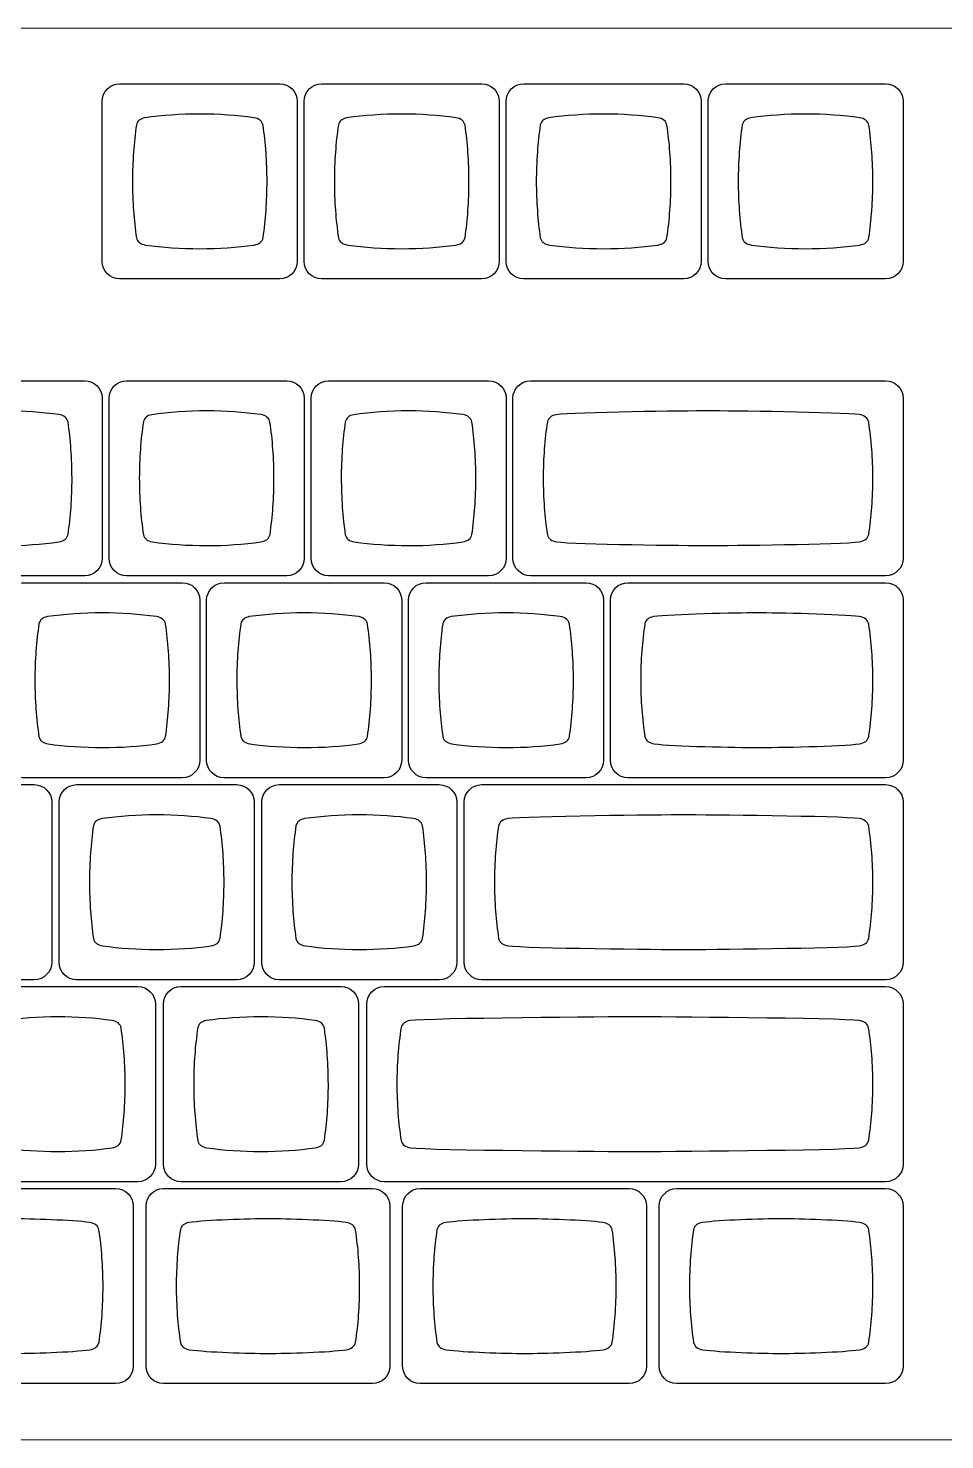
# Model space of a CAD drawing. Header units: millimetres. Extents: x -493 to 473, y -489 to 489.
# Drawn here: x -286.1 to -199.6, y 263.2 to 396.4 of the extents above; entities that cross this region are included whole.
import ezdxf

# ---------------------------------------------------------------- set-up
doc = ezdxf.new("R2010")
doc.units = ezdxf.units.MM
doc.header["$MEASUREMENT"] = 0
doc.layers.add('Layer 1', color=7, linetype='Continuous')

msp = doc.modelspace()

# ---------------------------------------------------------------- linework, layer by layer
at = {"layer": 'Layer 1', "color": 250, "lineweight": 18}
msp.add_open_spline([(-488.0992, 396.3856), (-488.0992, 396.3856), (-57.5314, 396.3856), (-57.5314, 396.3856), (-57.5314, 396.3856), (-54.6714, 396.3856), (-52.3315, 394.0457), (-52.3315, 391.1857), (-52.3315, 391.1857), (-52.3315, 391.1857), (-52.3315, 268.4484), (-52.3315, 268.4484), (-52.3315, 268.4484), (-52.3315, 265.5884), (-54.6714, 263.2485), (-57.5314, 263.2485), (-57.5314, 263.2485), (-57.5314, 263.2485), (-488.0992, 263.2485), (-488.0992, 263.2485), (-488.0992, 263.2485), (-490.9592, 263.2485), (-493.2991, 265.5884), (-493.2991, 268.4484), (-493.2991, 268.4484), (-493.2991, 268.4484), (-493.2991, 391.1857), (-493.2991, 391.1857), (-493.2991, 391.1857), (-493.2991, 394.0457), (-490.9592, 396.3856), (-488.0992, 396.3856)], degree=3, knots=[0, 0, 0, 0, 0.11111111, 0.11111111, 0.11111111, 0.11111111, 0.22222222, 0.22222222, 0.22222222, 0.22222222, 0.33333333, 0.33333333, 0.33333333, 0.33333333, 0.44444444, 0.44444444, 0.44444444, 0.44444444, 0.55555556, 0.55555556, 0.55555556, 0.55555556, 0.66666667, 0.66666667, 0.66666667, 0.66666667, 0.77777778, 0.77777778, 0.77777778, 0.77777778, 1, 1, 1, 1], dxfattribs=at)
at = {"layer": 'Layer 1', "color": 169}
for points in [[(-277.4661, 372.7402), (-277.4661, 372.7402), (-262.3587, 372.7402), (-262.3587, 372.7402), (-262.3587, 372.7402), (-261.4532, 372.7402), (-260.7124, 373.481), (-260.7124, 374.3865), (-260.7124, 374.3865), (-260.7124, 374.3865), (-260.7124, 389.4939), (-260.7124, 389.4939), (-260.7124, 389.4939), (-260.7124, 390.3994), (-261.4532, 391.1402), (-262.3587, 391.1402), (-262.3587, 391.1402), (-262.3587, 391.1402), (-277.4661, 391.1402), (-277.4661, 391.1402), (-277.4661, 391.1402), (-278.3716, 391.1402), (-279.1124, 390.3994), (-279.1124, 389.4939), (-279.1124, 389.4939), (-279.1124, 389.4939), (-279.1124, 374.3865), (-279.1124, 374.3865), (-279.1124, 374.3865), (-279.1124, 373.481), (-278.3716, 372.7402), (-277.4661, 372.7402)], [(-258.4161, 372.7402), (-258.4161, 372.7402), (-243.3087, 372.7402), (-243.3087, 372.7402), (-243.3087, 372.7402), (-242.4032, 372.7402), (-241.6624, 373.481), (-241.6624, 374.3865), (-241.6624, 374.3865), (-241.6624, 374.3865), (-241.6624, 389.4939), (-241.6624, 389.4939), (-241.6624, 389.4939), (-241.6624, 390.3994), (-242.4032, 391.1402), (-243.3087, 391.1402), (-243.3087, 391.1402), (-243.3087, 391.1402), (-258.4161, 391.1402), (-258.4161, 391.1402), (-258.4161, 391.1402), (-259.3216, 391.1402), (-260.0624, 390.3994), (-260.0624, 389.4939), (-260.0624, 389.4939), (-260.0624, 389.4939), (-260.0624, 374.3865), (-260.0624, 374.3865), (-260.0624, 374.3865), (-260.0624, 373.481), (-259.3216, 372.7402), (-258.4161, 372.7402)], [(-239.3661, 372.7402), (-239.3661, 372.7402), (-224.2587, 372.7402), (-224.2587, 372.7402), (-224.2587, 372.7402), (-223.3532, 372.7402), (-222.6124, 373.481), (-222.6124, 374.3865), (-222.6124, 374.3865), (-222.6124, 374.3865), (-222.6124, 389.4939), (-222.6124, 389.4939), (-222.6124, 389.4939), (-222.6124, 390.3994), (-223.3532, 391.1402), (-224.2587, 391.1402), (-224.2587, 391.1402), (-224.2587, 391.1402), (-239.3661, 391.1402), (-239.3661, 391.1402), (-239.3661, 391.1402), (-240.2716, 391.1402), (-241.0124, 390.3994), (-241.0124, 389.4939), (-241.0124, 389.4939), (-241.0124, 389.4939), (-241.0124, 374.3865), (-241.0124, 374.3865), (-241.0124, 374.3865), (-241.0124, 373.481), (-240.2716, 372.7402), (-239.3661, 372.7402)], [(-220.3161, 372.7402), (-220.3161, 372.7402), (-205.2087, 372.7402), (-205.2087, 372.7402), (-205.2087, 372.7402), (-204.3032, 372.7402), (-203.5624, 373.481), (-203.5624, 374.3865), (-203.5624, 374.3865), (-203.5624, 374.3865), (-203.5624, 389.4939), (-203.5624, 389.4939), (-203.5624, 389.4939), (-203.5624, 390.3994), (-204.3032, 391.1402), (-205.2087, 391.1402), (-205.2087, 391.1402), (-205.2087, 391.1402), (-220.3161, 391.1402), (-220.3161, 391.1402), (-220.3161, 391.1402), (-221.2216, 391.1402), (-221.9624, 390.3994), (-221.9624, 389.4939), (-221.9624, 389.4939), (-221.9624, 389.4939), (-221.9624, 374.3865), (-221.9624, 374.3865), (-221.9624, 374.3865), (-221.9624, 373.481), (-221.2216, 372.7402), (-220.3161, 372.7402)], [(-295.8661, 344.7402), (-295.8661, 344.7402), (-280.7587, 344.7402), (-280.7587, 344.7402), (-280.7587, 344.7402), (-279.8532, 344.7402), (-279.1124, 345.481), (-279.1124, 346.3865), (-279.1124, 346.3865), (-279.1124, 346.3865), (-279.1124, 361.4939), (-279.1124, 361.4939), (-279.1124, 361.4939), (-279.1124, 362.3994), (-279.8532, 363.1402), (-280.7587, 363.1402), (-280.7587, 363.1402), (-280.7587, 363.1402), (-295.8661, 363.1402), (-295.8661, 363.1402), (-295.8661, 363.1402), (-296.7716, 363.1402), (-297.5124, 362.3994), (-297.5124, 361.4939), (-297.5124, 361.4939), (-297.5124, 361.4939), (-297.5124, 346.3865), (-297.5124, 346.3865), (-297.5124, 346.3865), (-297.5124, 345.481), (-296.7716, 344.7402), (-295.8661, 344.7402)], [(-276.8161, 344.7402), (-276.8161, 344.7402), (-261.7087, 344.7402), (-261.7087, 344.7402), (-261.7087, 344.7402), (-260.8032, 344.7402), (-260.0624, 345.481), (-260.0624, 346.3865), (-260.0624, 346.3865), (-260.0624, 346.3865), (-260.0624, 361.4939), (-260.0624, 361.4939), (-260.0624, 361.4939), (-260.0624, 362.3994), (-260.8032, 363.1402), (-261.7087, 363.1402), (-261.7087, 363.1402), (-261.7087, 363.1402), (-276.8161, 363.1402), (-276.8161, 363.1402), (-276.8161, 363.1402), (-277.7216, 363.1402), (-278.4624, 362.3994), (-278.4624, 361.4939), (-278.4624, 361.4939), (-278.4624, 361.4939), (-278.4624, 346.3865), (-278.4624, 346.3865), (-278.4624, 346.3865), (-278.4624, 345.481), (-277.7216, 344.7402), (-276.8161, 344.7402)], [(-257.7661, 344.7402), (-257.7661, 344.7402), (-242.6587, 344.7402), (-242.6587, 344.7402), (-242.6587, 344.7402), (-241.7532, 344.7402), (-241.0124, 345.481), (-241.0124, 346.3865), (-241.0124, 346.3865), (-241.0124, 346.3865), (-241.0124, 361.4939), (-241.0124, 361.4939), (-241.0124, 361.4939), (-241.0124, 362.3994), (-241.7532, 363.1402), (-242.6587, 363.1402), (-242.6587, 363.1402), (-242.6587, 363.1402), (-257.7661, 363.1402), (-257.7661, 363.1402), (-257.7661, 363.1402), (-258.6716, 363.1402), (-259.4124, 362.3994), (-259.4124, 361.4939), (-259.4124, 361.4939), (-259.4124, 361.4939), (-259.4124, 346.3865), (-259.4124, 346.3865), (-259.4124, 346.3865), (-259.4124, 345.481), (-258.6716, 344.7402), (-257.7661, 344.7402)], [(-238.7161, 344.7402), (-238.7161, 344.7402), (-205.2087, 344.7402), (-205.2087, 344.7402), (-205.2087, 344.7402), (-204.3032, 344.7402), (-203.5624, 345.481), (-203.5624, 346.3865), (-203.5624, 346.3865), (-203.5624, 346.3865), (-203.5624, 361.4939), (-203.5624, 361.4939), (-203.5624, 361.4939), (-203.5624, 362.3994), (-204.3032, 363.1402), (-205.2087, 363.1402), (-205.2087, 363.1402), (-205.2087, 363.1402), (-238.7161, 363.1402), (-238.7161, 363.1402), (-238.7161, 363.1402), (-239.6216, 363.1402), (-240.3624, 362.3994), (-240.3624, 361.4939), (-240.3624, 361.4939), (-240.3624, 361.4939), (-240.3624, 346.3865), (-240.3624, 346.3865), (-240.3624, 346.3865), (-240.3624, 345.481), (-239.6216, 344.7402), (-238.7161, 344.7402)], [(-286.6661, 325.6902), (-286.6661, 325.6902), (-271.5587, 325.6902), (-271.5587, 325.6902), (-271.5587, 325.6902), (-270.6532, 325.6902), (-269.9124, 326.431), (-269.9124, 327.3365), (-269.9124, 327.3365), (-269.9124, 327.3365), (-269.9124, 342.4439), (-269.9124, 342.4439), (-269.9124, 342.4439), (-269.9124, 343.3494), (-270.6532, 344.0902), (-271.5587, 344.0902), (-271.5587, 344.0902), (-271.5587, 344.0902), (-286.6661, 344.0902), (-286.6661, 344.0902), (-286.6661, 344.0902), (-287.5716, 344.0902), (-288.3124, 343.3494), (-288.3124, 342.4439), (-288.3124, 342.4439), (-288.3124, 342.4439), (-288.3124, 327.3365), (-288.3124, 327.3365), (-288.3124, 327.3365), (-288.3124, 326.431), (-287.5716, 325.6902), (-286.6661, 325.6902)], [(-267.6161, 325.6902), (-267.6161, 325.6902), (-252.5087, 325.6902), (-252.5087, 325.6902), (-252.5087, 325.6902), (-251.6032, 325.6902), (-250.8624, 326.431), (-250.8624, 327.3365), (-250.8624, 327.3365), (-250.8624, 327.3365), (-250.8624, 342.4439), (-250.8624, 342.4439), (-250.8624, 342.4439), (-250.8624, 343.3494), (-251.6032, 344.0902), (-252.5087, 344.0902), (-252.5087, 344.0902), (-252.5087, 344.0902), (-267.6161, 344.0902), (-267.6161, 344.0902), (-267.6161, 344.0902), (-268.5216, 344.0902), (-269.2624, 343.3494), (-269.2624, 342.4439), (-269.2624, 342.4439), (-269.2624, 342.4439), (-269.2624, 327.3365), (-269.2624, 327.3365), (-269.2624, 327.3365), (-269.2624, 326.431), (-268.5216, 325.6902), (-267.6161, 325.6902)], [(-248.5661, 325.6902), (-248.5661, 325.6902), (-233.4587, 325.6902), (-233.4587, 325.6902), (-233.4587, 325.6902), (-232.5532, 325.6902), (-231.8124, 326.431), (-231.8124, 327.3365), (-231.8124, 327.3365), (-231.8124, 327.3365), (-231.8124, 342.4439), (-231.8124, 342.4439), (-231.8124, 342.4439), (-231.8124, 343.3494), (-232.5532, 344.0902), (-233.4587, 344.0902), (-233.4587, 344.0902), (-233.4587, 344.0902), (-248.5661, 344.0902), (-248.5661, 344.0902), (-248.5661, 344.0902), (-249.4716, 344.0902), (-250.2124, 343.3494), (-250.2124, 342.4439), (-250.2124, 342.4439), (-250.2124, 342.4439), (-250.2124, 327.3365), (-250.2124, 327.3365), (-250.2124, 327.3365), (-250.2124, 326.431), (-249.4716, 325.6902), (-248.5661, 325.6902)], [(-229.5161, 325.6902), (-229.5161, 325.6902), (-205.2087, 325.6902), (-205.2087, 325.6902), (-205.2087, 325.6902), (-204.3033, 325.6902), (-203.5624, 326.431), (-203.5624, 327.3365), (-203.5624, 327.3365), (-203.5624, 327.3365), (-203.5624, 342.4439), (-203.5624, 342.4439), (-203.5624, 342.4439), (-203.5624, 343.3494), (-204.3033, 344.0902), (-205.2087, 344.0902), (-205.2087, 344.0902), (-205.2087, 344.0902), (-229.5161, 344.0902), (-229.5161, 344.0902), (-229.5161, 344.0902), (-230.4215, 344.0902), (-231.1624, 343.3494), (-231.1624, 342.4439), (-231.1624, 342.4439), (-231.1624, 342.4439), (-231.1624, 327.3365), (-231.1624, 327.3365), (-231.1624, 327.3365), (-231.1624, 326.431), (-230.4215, 325.6902), (-229.5161, 325.6902)], [(-300.6286, 306.6402), (-300.6286, 306.6402), (-285.5212, 306.6402), (-285.5212, 306.6402), (-285.5212, 306.6402), (-284.6157, 306.6402), (-283.8749, 307.381), (-283.8749, 308.2865), (-283.8749, 308.2865), (-283.8749, 308.2865), (-283.8749, 323.3939), (-283.8749, 323.3939), (-283.8749, 323.3939), (-283.8749, 324.2994), (-284.6157, 325.0402), (-285.5212, 325.0402), (-285.5212, 325.0402), (-285.5212, 325.0402), (-300.6286, 325.0402), (-300.6286, 325.0402), (-300.6286, 325.0402), (-301.5341, 325.0402), (-302.2749, 324.2994), (-302.2749, 323.3939), (-302.2749, 323.3939), (-302.2749, 323.3939), (-302.2749, 308.2865), (-302.2749, 308.2865), (-302.2749, 308.2865), (-302.2749, 307.381), (-301.5341, 306.6402), (-300.6286, 306.6402)], [(-281.5245, 306.6402), (-281.5245, 306.6402), (-266.4171, 306.6402), (-266.4171, 306.6402), (-266.4171, 306.6402), (-265.5116, 306.6402), (-264.7708, 307.381), (-264.7708, 308.2865), (-264.7708, 308.2865), (-264.7708, 308.2865), (-264.7708, 323.3939), (-264.7708, 323.3939), (-264.7708, 323.3939), (-264.7708, 324.2994), (-265.5116, 325.0402), (-266.4171, 325.0402), (-266.4171, 325.0402), (-266.4171, 325.0402), (-281.5245, 325.0402), (-281.5245, 325.0402), (-281.5245, 325.0402), (-282.43, 325.0402), (-283.1708, 324.2994), (-283.1708, 323.3939), (-283.1708, 323.3939), (-283.1708, 323.3939), (-283.1708, 308.2865), (-283.1708, 308.2865), (-283.1708, 308.2865), (-283.1708, 307.381), (-282.43, 306.6402), (-281.5245, 306.6402)], [(-262.4203, 306.6402), (-262.4203, 306.6402), (-247.3129, 306.6402), (-247.3129, 306.6402), (-247.3129, 306.6402), (-246.4074, 306.6402), (-245.6666, 307.381), (-245.6666, 308.2865), (-245.6666, 308.2865), (-245.6666, 308.2865), (-245.6666, 323.3939), (-245.6666, 323.3939), (-245.6666, 323.3939), (-245.6666, 324.2994), (-246.4074, 325.0402), (-247.3129, 325.0402), (-247.3129, 325.0402), (-247.3129, 325.0402), (-262.4203, 325.0402), (-262.4203, 325.0402), (-262.4203, 325.0402), (-263.3258, 325.0402), (-264.0666, 324.2994), (-264.0666, 323.3939), (-264.0666, 323.3939), (-264.0666, 323.3939), (-264.0666, 308.2865), (-264.0666, 308.2865), (-264.0666, 308.2865), (-264.0666, 307.381), (-263.3258, 306.6402), (-262.4203, 306.6402)], [(-243.3161, 306.6402), (-243.3161, 306.6402), (-205.2088, 306.6402), (-205.2088, 306.6402), (-205.2088, 306.6402), (-204.3032, 306.6402), (-203.5624, 307.381), (-203.5624, 308.2865), (-203.5624, 308.2865), (-203.5624, 308.2865), (-203.5624, 323.3939), (-203.5624, 323.3939), (-203.5624, 323.3939), (-203.5624, 324.2994), (-204.3032, 325.0402), (-205.2088, 325.0402), (-205.2088, 325.0402), (-205.2088, 325.0402), (-243.3161, 325.0402), (-243.3161, 325.0402), (-243.3161, 325.0402), (-244.2216, 325.0402), (-244.9624, 324.2994), (-244.9624, 323.3939), (-244.9624, 323.3939), (-244.9624, 323.3939), (-244.9624, 308.2865), (-244.9624, 308.2865), (-244.9624, 308.2865), (-244.9624, 307.381), (-244.2216, 306.6402), (-243.3161, 306.6402)], [(-290.8525, 287.5902), (-290.8525, 287.5902), (-275.7451, 287.5902), (-275.7451, 287.5902), (-275.7451, 287.5902), (-274.8396, 287.5902), (-274.0988, 288.331), (-274.0988, 289.2365), (-274.0988, 289.2365), (-274.0988, 289.2365), (-274.0988, 304.3439), (-274.0988, 304.3439), (-274.0988, 304.3439), (-274.0988, 305.2494), (-274.8396, 305.9902), (-275.7451, 305.9902), (-275.7451, 305.9902), (-275.7451, 305.9902), (-290.8525, 305.9902), (-290.8525, 305.9902), (-290.8525, 305.9902), (-291.758, 305.9902), (-292.4988, 305.2494), (-292.4988, 304.3439), (-292.4988, 304.3439), (-292.4988, 304.3439), (-292.4988, 289.2365), (-292.4988, 289.2365), (-292.4988, 289.2365), (-292.4988, 288.331), (-291.758, 287.5902), (-290.8525, 287.5902)], [(-271.6843, 287.5902), (-271.6843, 287.5902), (-256.5769, 287.5902), (-256.5769, 287.5902), (-256.5769, 287.5902), (-255.6714, 287.5902), (-254.9306, 288.331), (-254.9306, 289.2365), (-254.9306, 289.2365), (-254.9306, 289.2365), (-254.9306, 304.3439), (-254.9306, 304.3439), (-254.9306, 304.3439), (-254.9306, 305.2494), (-255.6714, 305.9902), (-256.5769, 305.9902), (-256.5769, 305.9902), (-256.5769, 305.9902), (-271.6843, 305.9902), (-271.6843, 305.9902), (-271.6843, 305.9902), (-272.5898, 305.9902), (-273.3306, 305.2494), (-273.3306, 304.3439), (-273.3306, 304.3439), (-273.3306, 304.3439), (-273.3306, 289.2365), (-273.3306, 289.2365), (-273.3306, 289.2365), (-273.3306, 288.331), (-272.5898, 287.5902), (-271.6843, 287.5902)], [(-252.5161, 287.5902), (-252.5161, 287.5902), (-205.2087, 287.5902), (-205.2087, 287.5902), (-205.2087, 287.5902), (-204.3033, 287.5902), (-203.5624, 288.331), (-203.5624, 289.2365), (-203.5624, 289.2365), (-203.5624, 289.2365), (-203.5624, 304.3439), (-203.5624, 304.3439), (-203.5624, 304.3439), (-203.5624, 305.2494), (-204.3033, 305.9902), (-205.2087, 305.9902), (-205.2087, 305.9902), (-205.2087, 305.9902), (-252.5161, 305.9902), (-252.5161, 305.9902), (-252.5161, 305.9902), (-253.4215, 305.9902), (-254.1624, 305.2494), (-254.1624, 304.3439), (-254.1624, 304.3439), (-254.1624, 304.3439), (-254.1624, 289.2365), (-254.1624, 289.2365), (-254.1624, 289.2365), (-254.1624, 288.331), (-253.4215, 287.5902), (-252.5161, 287.5902)], [(-297.5376, 268.5402), (-297.5376, 268.5402), (-277.8302, 268.5402), (-277.8302, 268.5402), (-277.8302, 268.5402), (-276.9247, 268.5402), (-276.1839, 269.281), (-276.1839, 270.1865), (-276.1839, 270.1865), (-276.1839, 270.1865), (-276.1839, 285.2939), (-276.1839, 285.2939), (-276.1839, 285.2939), (-276.1839, 286.1994), (-276.9247, 286.9402), (-277.8302, 286.9402), (-277.8302, 286.9402), (-277.8302, 286.9402), (-297.5376, 286.9402), (-297.5376, 286.9402), (-297.5376, 286.9402), (-298.4431, 286.9402), (-299.1839, 286.1994), (-299.1839, 285.2939), (-299.1839, 285.2939), (-299.1839, 285.2939), (-299.1839, 270.1865), (-299.1839, 270.1865), (-299.1839, 270.1865), (-299.1839, 269.281), (-298.4431, 268.5402), (-297.5376, 268.5402)], [(-273.3304, 268.5402), (-273.3304, 268.5402), (-253.623, 268.5402), (-253.623, 268.5402), (-253.623, 268.5402), (-252.7175, 268.5402), (-251.9767, 269.281), (-251.9767, 270.1865), (-251.9767, 270.1865), (-251.9767, 270.1865), (-251.9767, 285.2939), (-251.9767, 285.2939), (-251.9767, 285.2939), (-251.9767, 286.1994), (-252.7175, 286.9402), (-253.623, 286.9402), (-253.623, 286.9402), (-253.623, 286.9402), (-273.3304, 286.9402), (-273.3304, 286.9402), (-273.3304, 286.9402), (-274.2359, 286.9402), (-274.9767, 286.1994), (-274.9767, 285.2939), (-274.9767, 285.2939), (-274.9767, 285.2939), (-274.9767, 270.1865), (-274.9767, 270.1865), (-274.9767, 270.1865), (-274.9767, 269.281), (-274.2359, 268.5402), (-273.3304, 268.5402)], [(-249.1233, 268.5402), (-249.1233, 268.5402), (-229.4159, 268.5402), (-229.4159, 268.5402), (-229.4159, 268.5402), (-228.5104, 268.5402), (-227.7696, 269.281), (-227.7696, 270.1865), (-227.7696, 270.1865), (-227.7696, 270.1865), (-227.7696, 285.2939), (-227.7696, 285.2939), (-227.7696, 285.2939), (-227.7696, 286.1994), (-228.5104, 286.9402), (-229.4159, 286.9402), (-229.4159, 286.9402), (-229.4159, 286.9402), (-249.1233, 286.9402), (-249.1233, 286.9402), (-249.1233, 286.9402), (-250.0288, 286.9402), (-250.7696, 286.1994), (-250.7696, 285.2939), (-250.7696, 285.2939), (-250.7696, 285.2939), (-250.7696, 270.1865), (-250.7696, 270.1865), (-250.7696, 270.1865), (-250.7696, 269.281), (-250.0288, 268.5402), (-249.1233, 268.5402)], [(-224.9161, 268.5402), (-224.9161, 268.5402), (-205.2087, 268.5402), (-205.2087, 268.5402), (-205.2087, 268.5402), (-204.3032, 268.5402), (-203.5624, 269.281), (-203.5624, 270.1865), (-203.5624, 270.1865), (-203.5624, 270.1865), (-203.5624, 285.2939), (-203.5624, 285.2939), (-203.5624, 285.2939), (-203.5624, 286.1994), (-204.3032, 286.9402), (-205.2087, 286.9402), (-205.2087, 286.9402), (-205.2087, 286.9402), (-224.9161, 286.9402), (-224.9161, 286.9402), (-224.9161, 286.9402), (-225.8216, 286.9402), (-226.5624, 286.1994), (-226.5624, 285.2939), (-226.5624, 285.2939), (-226.5624, 285.2939), (-226.5624, 270.1865), (-226.5624, 270.1865), (-226.5624, 270.1865), (-226.5624, 269.281), (-225.8216, 268.5402), (-224.9161, 268.5402)]]:
    msp.add_open_spline(points, degree=3, knots=[0, 0, 0, 0, 0.11111111, 0.11111111, 0.11111111, 0.11111111, 0.22222222, 0.22222222, 0.22222222, 0.22222222, 0.33333333, 0.33333333, 0.33333333, 0.33333333, 0.44444444, 0.44444444, 0.44444444, 0.44444444, 0.55555556, 0.55555556, 0.55555556, 0.55555556, 0.66666667, 0.66666667, 0.66666667, 0.66666667, 0.77777778, 0.77777778, 0.77777778, 0.77777778, 1, 1, 1, 1], dxfattribs=at)
at = {"layer": 'Layer 1', "color": 159}
for points in [[(-269.9122, 388.2897), (-268.1216, 388.2892), (-266.4017, 388.1663), (-264.7995, 387.9408), (-264.7995, 387.9408), (-264.7995, 387.9408), (-264.7995, 387.9407), (-264.7995, 387.9407), (-264.7995, 387.9407), (-264.3127, 387.8678), (-264.0228, 387.6352), (-263.9356, 387.2305), (-263.9356, 387.2305), (-263.6936, 385.5776), (-263.5613, 383.796), (-263.5609, 381.9382), (-263.5609, 381.9382), (-263.5604, 380.0805), (-263.6919, 378.2989), (-263.9331, 376.646), (-263.9331, 376.646), (-264.0201, 376.2418), (-264.3094, 376.0094), (-264.7951, 375.9365), (-264.7951, 375.9365), (-266.3976, 375.7116), (-268.118, 375.5894), (-269.9093, 375.5898), (-269.9093, 375.5898), (-271.7011, 375.5902), (-273.4221, 375.7134), (-275.0251, 375.9392), (-275.0251, 375.9392), (-275.0251, 375.9392), (-275.025, 375.9396), (-275.025, 375.9396), (-275.025, 375.9396), (-275.498, 376.0104), (-275.7852, 376.2321), (-275.8811, 376.6161), (-275.8811, 376.6161), (-276.1261, 378.2782), (-276.2602, 380.0711), (-276.2606, 381.9412), (-276.2606, 381.9412), (-276.2611, 383.813), (-276.1276, 385.6074), (-275.883, 387.2707), (-275.883, 387.2707), (-275.7904, 387.6376), (-275.5224, 387.8556), (-275.0836, 387.9348), (-275.0836, 387.9348), (-273.4649, 388.1649), (-271.7248, 388.2901), (-269.9122, 388.2897)], [(-250.8622, 388.2897), (-249.0716, 388.2892), (-247.3517, 388.1663), (-245.7495, 387.9408), (-245.7495, 387.9408), (-245.7495, 387.9408), (-245.7495, 387.9407), (-245.7495, 387.9407), (-245.7495, 387.9407), (-245.2627, 387.8678), (-244.9728, 387.6352), (-244.8856, 387.2305), (-244.8856, 387.2305), (-244.6436, 385.5776), (-244.5113, 383.796), (-244.5109, 381.9382), (-244.5109, 381.9382), (-244.5104, 380.0805), (-244.6419, 378.2989), (-244.8831, 376.646), (-244.8831, 376.646), (-244.9701, 376.2418), (-245.2594, 376.0094), (-245.7451, 375.9365), (-245.7451, 375.9365), (-247.3476, 375.7116), (-249.068, 375.5894), (-250.8593, 375.5898), (-250.8593, 375.5898), (-252.6511, 375.5902), (-254.3721, 375.7134), (-255.9751, 375.9392), (-255.9751, 375.9392), (-255.9751, 375.9392), (-255.975, 375.9396), (-255.975, 375.9396), (-255.975, 375.9396), (-256.448, 376.0104), (-256.7352, 376.2321), (-256.8311, 376.6161), (-256.8311, 376.6161), (-257.0761, 378.2782), (-257.2102, 380.0711), (-257.2106, 381.9412), (-257.2106, 381.9412), (-257.2111, 383.813), (-257.0776, 385.6074), (-256.833, 387.2707), (-256.833, 387.2707), (-256.7404, 387.6376), (-256.4724, 387.8556), (-256.0336, 387.9348), (-256.0336, 387.9348), (-254.4149, 388.1649), (-252.6748, 388.2901), (-250.8622, 388.2897)], [(-231.8122, 388.2897), (-230.0216, 388.2892), (-228.3017, 388.1663), (-226.6995, 387.9408), (-226.6995, 387.9408), (-226.6995, 387.9408), (-226.6995, 387.9407), (-226.6995, 387.9407), (-226.6995, 387.9407), (-226.2127, 387.8678), (-225.9228, 387.6352), (-225.8356, 387.2305), (-225.8356, 387.2305), (-225.5936, 385.5776), (-225.4613, 383.796), (-225.4609, 381.9382), (-225.4609, 381.9382), (-225.4604, 380.0805), (-225.5919, 378.2989), (-225.8331, 376.646), (-225.8331, 376.646), (-225.9201, 376.2418), (-226.2094, 376.0094), (-226.6951, 375.9365), (-226.6951, 375.9365), (-228.2976, 375.7116), (-230.018, 375.5894), (-231.8093, 375.5898), (-231.8093, 375.5898), (-233.6011, 375.5902), (-235.3221, 375.7134), (-236.9251, 375.9392), (-236.9251, 375.9392), (-236.9251, 375.9392), (-236.925, 375.9396), (-236.925, 375.9396), (-236.925, 375.9396), (-237.398, 376.0104), (-237.6852, 376.2321), (-237.7811, 376.6161), (-237.7811, 376.6161), (-238.0261, 378.2782), (-238.1602, 380.0711), (-238.1606, 381.9412), (-238.1606, 381.9412), (-238.1611, 383.813), (-238.0276, 385.6074), (-237.783, 387.2707), (-237.783, 387.2707), (-237.6904, 387.6376), (-237.4224, 387.8556), (-236.9836, 387.9348), (-236.9836, 387.9348), (-235.3649, 388.1649), (-233.6248, 388.2901), (-231.8122, 388.2897)], [(-212.7622, 388.2897), (-210.9716, 388.2892), (-209.2517, 388.1663), (-207.6495, 387.9408), (-207.6495, 387.9408), (-207.6495, 387.9408), (-207.6495, 387.9407), (-207.6495, 387.9407), (-207.6495, 387.9407), (-207.1627, 387.8678), (-206.8728, 387.6352), (-206.7856, 387.2305), (-206.7856, 387.2305), (-206.5436, 385.5776), (-206.4113, 383.796), (-206.4109, 381.9382), (-206.4109, 381.9382), (-206.4104, 380.0805), (-206.5419, 378.2989), (-206.7831, 376.646), (-206.7831, 376.646), (-206.8701, 376.2418), (-207.1594, 376.0094), (-207.6451, 375.9365), (-207.6451, 375.9365), (-209.2476, 375.7116), (-210.968, 375.5894), (-212.7593, 375.5898), (-212.7593, 375.5898), (-214.5511, 375.5902), (-216.2721, 375.7134), (-217.8751, 375.9392), (-217.8751, 375.9392), (-217.8751, 375.9392), (-217.875, 375.9396), (-217.875, 375.9396), (-217.875, 375.9396), (-218.348, 376.0104), (-218.6352, 376.2321), (-218.7311, 376.6161), (-218.7311, 376.6161), (-218.9761, 378.2782), (-219.1102, 380.0711), (-219.1106, 381.9412), (-219.1106, 381.9412), (-219.1111, 383.813), (-218.9776, 385.6074), (-218.733, 387.2707), (-218.733, 387.2707), (-218.6404, 387.6376), (-218.3724, 387.8556), (-217.9336, 387.9348), (-217.9336, 387.9348), (-216.3149, 388.1649), (-214.5748, 388.2901), (-212.7622, 388.2897)], [(-288.3122, 360.2897), (-286.5216, 360.2892), (-284.8017, 360.1663), (-283.1995, 359.9408), (-283.1995, 359.9408), (-283.1995, 359.9408), (-283.1995, 359.9407), (-283.1995, 359.9407), (-283.1995, 359.9407), (-282.7127, 359.8678), (-282.4228, 359.6352), (-282.3356, 359.2305), (-282.3356, 359.2305), (-282.0936, 357.5776), (-281.9613, 355.796), (-281.9609, 353.9382), (-281.9609, 353.9382), (-281.9604, 352.0805), (-282.0919, 350.2989), (-282.3331, 348.646), (-282.3331, 348.646), (-282.4201, 348.2418), (-282.7094, 348.0094), (-283.1951, 347.9365), (-283.1951, 347.9365), (-284.7976, 347.7116), (-286.518, 347.5894), (-288.3093, 347.5898), (-288.3093, 347.5898), (-290.1011, 347.5902), (-291.8221, 347.7134), (-293.4251, 347.9392), (-293.4251, 347.9392), (-293.4251, 347.9392), (-293.425, 347.9396), (-293.425, 347.9396), (-293.425, 347.9396), (-293.898, 348.0104), (-294.1852, 348.2321), (-294.2811, 348.6161), (-294.2811, 348.6161), (-294.5261, 350.2782), (-294.6602, 352.0711), (-294.6606, 353.9412), (-294.6606, 353.9412), (-294.6611, 355.813), (-294.5276, 357.6074), (-294.283, 359.2707), (-294.283, 359.2707), (-294.1904, 359.6376), (-293.9224, 359.8556), (-293.4836, 359.9348), (-293.4836, 359.9348), (-291.8649, 360.1649), (-290.1248, 360.2901), (-288.3122, 360.2897)], [(-269.2622, 360.2897), (-267.4716, 360.2892), (-265.7517, 360.1663), (-264.1495, 359.9408), (-264.1495, 359.9408), (-264.1495, 359.9408), (-264.1495, 359.9407), (-264.1495, 359.9407), (-264.1495, 359.9407), (-263.6627, 359.8678), (-263.3728, 359.6352), (-263.2856, 359.2305), (-263.2856, 359.2305), (-263.0436, 357.5776), (-262.9113, 355.796), (-262.9109, 353.9382), (-262.9109, 353.9382), (-262.9104, 352.0805), (-263.0419, 350.2989), (-263.2831, 348.646), (-263.2831, 348.646), (-263.3701, 348.2418), (-263.6594, 348.0094), (-264.1451, 347.9365), (-264.1451, 347.9365), (-265.7476, 347.7116), (-267.468, 347.5894), (-269.2593, 347.5898), (-269.2593, 347.5898), (-271.0511, 347.5902), (-272.7721, 347.7134), (-274.3751, 347.9392), (-274.3751, 347.9392), (-274.3751, 347.9392), (-274.375, 347.9396), (-274.375, 347.9396), (-274.375, 347.9396), (-274.848, 348.0104), (-275.1352, 348.2321), (-275.2311, 348.6161), (-275.2311, 348.6161), (-275.4761, 350.2782), (-275.6102, 352.0711), (-275.6106, 353.9412), (-275.6106, 353.9412), (-275.6111, 355.813), (-275.4776, 357.6074), (-275.233, 359.2707), (-275.233, 359.2707), (-275.1404, 359.6376), (-274.8724, 359.8556), (-274.4336, 359.9348), (-274.4336, 359.9348), (-272.8149, 360.1649), (-271.0748, 360.2901), (-269.2622, 360.2897)], [(-250.2122, 360.2897), (-248.4216, 360.2892), (-246.7017, 360.1663), (-245.0995, 359.9408), (-245.0995, 359.9408), (-245.0995, 359.9408), (-245.0995, 359.9407), (-245.0995, 359.9407), (-245.0995, 359.9407), (-244.6127, 359.8678), (-244.3228, 359.6352), (-244.2356, 359.2305), (-244.2356, 359.2305), (-243.9936, 357.5776), (-243.8613, 355.796), (-243.8609, 353.9382), (-243.8609, 353.9382), (-243.8604, 352.0805), (-243.9919, 350.2989), (-244.2331, 348.646), (-244.2331, 348.646), (-244.3201, 348.2418), (-244.6094, 348.0094), (-245.0951, 347.9365), (-245.0951, 347.9365), (-246.6976, 347.7116), (-248.418, 347.5894), (-250.2093, 347.5898), (-250.2093, 347.5898), (-252.0011, 347.5902), (-253.7221, 347.7134), (-255.3251, 347.9392), (-255.3251, 347.9392), (-255.3251, 347.9392), (-255.325, 347.9396), (-255.325, 347.9396), (-255.325, 347.9396), (-255.798, 348.0104), (-256.0852, 348.2321), (-256.1811, 348.6161), (-256.1811, 348.6161), (-256.4261, 350.2782), (-256.5602, 352.0711), (-256.5606, 353.9412), (-256.5606, 353.9412), (-256.5611, 355.813), (-256.4276, 357.6074), (-256.183, 359.2707), (-256.183, 359.2707), (-256.0904, 359.6376), (-255.8224, 359.8556), (-255.3836, 359.9348), (-255.3836, 359.9348), (-253.7649, 360.1649), (-252.0248, 360.2901), (-250.2122, 360.2897)], [(-221.9624, 360.2896), (-220.0801, 360.2892), (-209.3806, 360.1671), (-207.7066, 359.9415), (-207.7066, 359.9415), (-207.7066, 359.9415), (-207.7066, 359.9415), (-207.7066, 359.9415), (-207.7066, 359.9415), (-207.198, 359.8686), (-206.8952, 359.636), (-206.8039, 359.2313), (-206.8039, 359.2313), (-206.5512, 357.5783), (-206.4129, 355.7967), (-206.4125, 353.9391), (-206.4125, 353.9391), (-206.4121, 352.0814), (-206.5494, 350.2997), (-206.8014, 348.6468), (-206.8014, 348.6468), (-206.8922, 348.2426), (-207.1946, 348.0102), (-207.702, 347.9374), (-207.702, 347.9374), (-209.3763, 347.7124), (-220.0875, 347.5894), (-221.9593, 347.5898), (-221.9593, 347.5898), (-223.8311, 347.5901), (-234.5465, 347.7134), (-236.2214, 347.9391), (-236.2214, 347.9391), (-236.2214, 347.9391), (-236.2213, 347.9396), (-236.2213, 347.9396), (-236.2213, 347.9396), (-236.7155, 348.0104), (-237.0156, 348.2321), (-237.1157, 348.616), (-237.1157, 348.616), (-237.3717, 350.2782), (-237.5119, 352.0703), (-237.5123, 353.9412), (-237.5123, 353.9412), (-237.5127, 355.8121), (-237.3733, 357.6074), (-237.1177, 359.2707), (-237.1177, 359.2707), (-237.021, 359.6376), (-236.7409, 359.8555), (-236.2825, 359.9348), (-236.2825, 359.9348), (-234.5912, 360.1648), (-223.8447, 360.29), (-221.9624, 360.2896)], [(-279.1122, 341.2397), (-277.3216, 341.2392), (-275.6017, 341.1163), (-273.9995, 340.8908), (-273.9995, 340.8908), (-273.9995, 340.8908), (-273.9995, 340.8907), (-273.9995, 340.8907), (-273.9995, 340.8907), (-273.5127, 340.8178), (-273.2228, 340.5852), (-273.1356, 340.1805), (-273.1356, 340.1805), (-272.8936, 338.5276), (-272.7613, 336.746), (-272.7609, 334.8882), (-272.7609, 334.8882), (-272.7604, 333.0305), (-272.8919, 331.2489), (-273.1331, 329.596), (-273.1331, 329.596), (-273.2201, 329.1918), (-273.5094, 328.9594), (-273.9951, 328.8865), (-273.9951, 328.8865), (-275.5976, 328.6616), (-277.318, 328.5394), (-279.1093, 328.5398), (-279.1093, 328.5398), (-280.9011, 328.5402), (-282.6221, 328.6634), (-284.2251, 328.8892), (-284.2251, 328.8892), (-284.2251, 328.8892), (-284.225, 328.8896), (-284.225, 328.8896), (-284.225, 328.8896), (-284.698, 328.9604), (-284.9852, 329.1821), (-285.0811, 329.5661), (-285.0811, 329.5661), (-285.3261, 331.2282), (-285.4602, 333.0211), (-285.4606, 334.8912), (-285.4606, 334.8912), (-285.4611, 336.763), (-285.3276, 338.5574), (-285.083, 340.2207), (-285.083, 340.2207), (-284.9904, 340.5876), (-284.7224, 340.8056), (-284.2836, 340.8848), (-284.2836, 340.8848), (-282.6649, 341.1149), (-280.9248, 341.2401), (-279.1122, 341.2397)], [(-260.0622, 341.2397), (-258.2716, 341.2392), (-256.5517, 341.1163), (-254.9495, 340.8908), (-254.9495, 340.8908), (-254.9495, 340.8908), (-254.9495, 340.8907), (-254.9495, 340.8907), (-254.9495, 340.8907), (-254.4627, 340.8178), (-254.1728, 340.5852), (-254.0856, 340.1805), (-254.0856, 340.1805), (-253.8436, 338.5276), (-253.7113, 336.746), (-253.7109, 334.8882), (-253.7109, 334.8882), (-253.7104, 333.0305), (-253.8419, 331.2489), (-254.0831, 329.596), (-254.0831, 329.596), (-254.1701, 329.1918), (-254.4594, 328.9594), (-254.9451, 328.8865), (-254.9451, 328.8865), (-256.5476, 328.6616), (-258.268, 328.5394), (-260.0593, 328.5398), (-260.0593, 328.5398), (-261.8511, 328.5402), (-263.5721, 328.6634), (-265.1751, 328.8892), (-265.1751, 328.8892), (-265.1751, 328.8892), (-265.175, 328.8896), (-265.175, 328.8896), (-265.175, 328.8896), (-265.648, 328.9604), (-265.9352, 329.1821), (-266.0311, 329.5661), (-266.0311, 329.5661), (-266.2761, 331.2282), (-266.4102, 333.0211), (-266.4106, 334.8912), (-266.4106, 334.8912), (-266.4111, 336.763), (-266.2776, 338.5574), (-266.033, 340.2207), (-266.033, 340.2207), (-265.9404, 340.5876), (-265.6724, 340.8056), (-265.2336, 340.8848), (-265.2336, 340.8848), (-263.6149, 341.1149), (-261.8748, 341.2401), (-260.0622, 341.2397)], [(-241.0122, 341.2397), (-239.2216, 341.2392), (-237.5017, 341.1163), (-235.8995, 340.8908), (-235.8995, 340.8908), (-235.8995, 340.8908), (-235.8995, 340.8907), (-235.8995, 340.8907), (-235.8995, 340.8907), (-235.4127, 340.8178), (-235.1228, 340.5852), (-235.0356, 340.1805), (-235.0356, 340.1805), (-234.7936, 338.5276), (-234.6613, 336.746), (-234.6609, 334.8882), (-234.6609, 334.8882), (-234.6604, 333.0305), (-234.7919, 331.2489), (-235.0331, 329.596), (-235.0331, 329.596), (-235.1201, 329.1918), (-235.4094, 328.9594), (-235.8951, 328.8865), (-235.8951, 328.8865), (-237.4976, 328.6616), (-239.218, 328.5394), (-241.0093, 328.5398), (-241.0093, 328.5398), (-242.8011, 328.5402), (-244.5221, 328.6634), (-246.1251, 328.8892), (-246.1251, 328.8892), (-246.1251, 328.8892), (-246.125, 328.8896), (-246.125, 328.8896), (-246.125, 328.8896), (-246.598, 328.9604), (-246.8852, 329.1821), (-246.9811, 329.5661), (-246.9811, 329.5661), (-247.2261, 331.2282), (-247.3602, 333.0211), (-247.3606, 334.8912), (-247.3606, 334.8912), (-247.3611, 336.763), (-247.2276, 338.5574), (-246.983, 340.2207), (-246.983, 340.2207), (-246.8904, 340.5876), (-246.6224, 340.8056), (-246.1836, 340.8848), (-246.1836, 340.8848), (-244.5649, 341.1149), (-242.8248, 341.2401), (-241.0122, 341.2397)], [(-217.3624, 341.2396), (-215.5041, 341.2392), (-209.3426, 341.1171), (-207.6901, 340.8915), (-207.6901, 340.8915), (-207.6901, 340.8915), (-207.6901, 340.8915), (-207.6901, 340.8915), (-207.6901, 340.8915), (-207.188, 340.8186), (-206.8889, 340.586), (-206.7988, 340.1813), (-206.7988, 340.1813), (-206.5494, 338.5284), (-206.4128, 336.7468), (-206.4125, 334.8891), (-206.4125, 334.8891), (-206.4121, 333.0314), (-206.5477, 331.2497), (-206.7963, 329.5968), (-206.7963, 329.5968), (-206.8861, 329.1926), (-207.1846, 328.9602), (-207.6855, 328.8873), (-207.6855, 328.8873), (-209.3385, 328.6624), (-215.5114, 328.5394), (-217.3594, 328.5398), (-217.3594, 328.5398), (-219.2073, 328.5401), (-225.3844, 328.6634), (-227.0379, 328.8891), (-227.0379, 328.8891), (-227.0379, 328.8891), (-227.0378, 328.8896), (-227.0378, 328.8896), (-227.0378, 328.8896), (-227.5257, 328.9604), (-227.822, 329.1821), (-227.9208, 329.566), (-227.9208, 329.566), (-228.1735, 331.2282), (-228.312, 333.0203), (-228.3124, 334.8912), (-228.3124, 334.8912), (-228.3127, 336.7621), (-228.1751, 338.5574), (-227.9228, 340.2207), (-227.9228, 340.2207), (-227.8273, 340.5876), (-227.5508, 340.8055), (-227.0982, 340.8848), (-227.0982, 340.8848), (-225.4285, 341.1149), (-219.2207, 341.24), (-217.3624, 341.2396)], [(-273.9706, 322.1897), (-272.18, 322.1892), (-270.4601, 322.0663), (-268.8579, 321.8408), (-268.8579, 321.8408), (-268.8579, 321.8408), (-268.8579, 321.8407), (-268.8579, 321.8407), (-268.8579, 321.8407), (-268.3711, 321.7678), (-268.0812, 321.5352), (-267.994, 321.1305), (-267.994, 321.1305), (-267.752, 319.4776), (-267.6197, 317.696), (-267.6193, 315.8382), (-267.6193, 315.8382), (-267.6188, 313.9805), (-267.7503, 312.1989), (-267.9915, 310.546), (-267.9915, 310.546), (-268.0785, 310.1418), (-268.3678, 309.9094), (-268.8535, 309.8365), (-268.8535, 309.8365), (-270.456, 309.6116), (-272.1764, 309.4894), (-273.9677, 309.4898), (-273.9677, 309.4898), (-275.7595, 309.4902), (-277.4805, 309.6134), (-279.0835, 309.8392), (-279.0835, 309.8392), (-279.0835, 309.8392), (-279.0834, 309.8396), (-279.0834, 309.8396), (-279.0834, 309.8396), (-279.5564, 309.9104), (-279.8436, 310.1321), (-279.9395, 310.5161), (-279.9395, 310.5161), (-280.1845, 312.1782), (-280.3186, 313.9711), (-280.319, 315.8412), (-280.319, 315.8412), (-280.3195, 317.713), (-280.186, 319.5074), (-279.9414, 321.1707), (-279.9414, 321.1707), (-279.8488, 321.5376), (-279.5808, 321.7556), (-279.142, 321.8348), (-279.142, 321.8348), (-277.5233, 322.0649), (-275.7832, 322.1901), (-273.9706, 322.1897)], [(-254.8664, 322.1897), (-253.0758, 322.1892), (-251.3559, 322.0663), (-249.7537, 321.8408), (-249.7537, 321.8408), (-249.7537, 321.8408), (-249.7537, 321.8407), (-249.7537, 321.8407), (-249.7537, 321.8407), (-249.2669, 321.7678), (-248.977, 321.5352), (-248.8898, 321.1305), (-248.8898, 321.1305), (-248.6478, 319.4776), (-248.5155, 317.696), (-248.5151, 315.8382), (-248.5151, 315.8382), (-248.5146, 313.9805), (-248.6461, 312.1989), (-248.8873, 310.546), (-248.8873, 310.546), (-248.9743, 310.1418), (-249.2636, 309.9094), (-249.7493, 309.8365), (-249.7493, 309.8365), (-251.3518, 309.6116), (-253.0722, 309.4894), (-254.8635, 309.4898), (-254.8635, 309.4898), (-256.6553, 309.4902), (-258.3763, 309.6134), (-259.9793, 309.8392), (-259.9793, 309.8392), (-259.9793, 309.8392), (-259.9792, 309.8396), (-259.9792, 309.8396), (-259.9792, 309.8396), (-260.4522, 309.9104), (-260.7394, 310.1321), (-260.8353, 310.5161), (-260.8353, 310.5161), (-261.0803, 312.1782), (-261.2144, 313.9711), (-261.2148, 315.8412), (-261.2148, 315.8412), (-261.2153, 317.713), (-261.0818, 319.5074), (-260.8372, 321.1707), (-260.8372, 321.1707), (-260.7446, 321.5376), (-260.4766, 321.7556), (-260.0378, 321.8348), (-260.0378, 321.8348), (-258.4191, 322.0649), (-256.679, 322.1901), (-254.8664, 322.1897)], [(-224.2624, 322.1896), (-222.3726, 322.1892), (-209.3924, 322.0671), (-207.7118, 321.8415), (-207.7118, 321.8415), (-207.7118, 321.8415), (-207.7118, 321.8415), (-207.7118, 321.8415), (-207.7118, 321.8415), (-207.2012, 321.7686), (-206.8971, 321.536), (-206.8055, 321.1313), (-206.8055, 321.1313), (-206.5518, 319.4784), (-206.4129, 317.6968), (-206.4126, 315.8391), (-206.4126, 315.8391), (-206.4121, 313.9814), (-206.55, 312.1997), (-206.803, 310.5468), (-206.803, 310.5468), (-206.8942, 310.1426), (-207.1977, 309.9102), (-207.7072, 309.8373), (-207.7072, 309.8373), (-209.3881, 309.6124), (-222.3801, 309.4894), (-224.2593, 309.4898), (-224.2593, 309.4898), (-226.1385, 309.4901), (-239.1347, 309.6134), (-240.8162, 309.8391), (-240.8162, 309.8391), (-240.8162, 309.8391), (-240.8161, 309.8396), (-240.8161, 309.8396), (-240.8161, 309.8396), (-241.3123, 309.9104), (-241.6135, 310.1321), (-241.7141, 310.516), (-241.7141, 310.516), (-241.9711, 312.1782), (-242.1119, 313.9703), (-242.1122, 315.8412), (-242.1122, 315.8412), (-242.1127, 317.7121), (-241.9727, 319.5074), (-241.7161, 321.1706), (-241.7161, 321.1706), (-241.619, 321.5376), (-241.3378, 321.7556), (-240.8776, 321.8348), (-240.8776, 321.8348), (-239.1795, 322.0648), (-226.1522, 322.19), (-224.2624, 322.1896)], [(-283.2986, 303.1397), (-281.508, 303.1392), (-279.7881, 303.0163), (-278.1859, 302.7908), (-278.1859, 302.7908), (-278.1859, 302.7908), (-278.1859, 302.7907), (-278.1859, 302.7907), (-278.1859, 302.7907), (-277.6991, 302.7178), (-277.4092, 302.4852), (-277.322, 302.0805), (-277.322, 302.0805), (-277.08, 300.4276), (-276.9477, 298.646), (-276.9473, 296.7882), (-276.9473, 296.7882), (-276.9468, 294.9305), (-277.0783, 293.1489), (-277.3195, 291.496), (-277.3195, 291.496), (-277.4065, 291.0918), (-277.6958, 290.8594), (-278.1815, 290.7865), (-278.1815, 290.7865), (-279.784, 290.5616), (-281.5044, 290.4394), (-283.2957, 290.4398), (-283.2957, 290.4398), (-285.0875, 290.4402), (-286.8085, 290.5634), (-288.4115, 290.7892), (-288.4115, 290.7892), (-288.4115, 290.7892), (-288.4114, 290.7896), (-288.4114, 290.7896), (-288.4114, 290.7896), (-288.8844, 290.8604), (-289.1716, 291.0821), (-289.2675, 291.4661), (-289.2675, 291.4661), (-289.5125, 293.1282), (-289.6466, 294.9211), (-289.647, 296.7912), (-289.647, 296.7912), (-289.6475, 298.663), (-289.514, 300.4574), (-289.2694, 302.1207), (-289.2694, 302.1207), (-289.1768, 302.4876), (-288.9088, 302.7056), (-288.47, 302.7848), (-288.47, 302.7848), (-286.8513, 303.0149), (-285.1112, 303.1401), (-283.2986, 303.1397)], [(-264.1304, 303.1397), (-262.3398, 303.1392), (-260.6199, 303.0163), (-259.0177, 302.7908), (-259.0177, 302.7908), (-259.0177, 302.7908), (-259.0177, 302.7907), (-259.0177, 302.7907), (-259.0177, 302.7907), (-258.5309, 302.7178), (-258.241, 302.4852), (-258.1538, 302.0805), (-258.1538, 302.0805), (-257.9118, 300.4276), (-257.7795, 298.646), (-257.7791, 296.7882), (-257.7791, 296.7882), (-257.7786, 294.9305), (-257.9101, 293.1489), (-258.1513, 291.496), (-258.1513, 291.496), (-258.2383, 291.0918), (-258.5276, 290.8594), (-259.0133, 290.7865), (-259.0133, 290.7865), (-260.6158, 290.5616), (-262.3362, 290.4394), (-264.1275, 290.4398), (-264.1275, 290.4398), (-265.9193, 290.4402), (-267.6403, 290.5634), (-269.2433, 290.7892), (-269.2433, 290.7892), (-269.2433, 290.7892), (-269.2432, 290.7896), (-269.2432, 290.7896), (-269.2432, 290.7896), (-269.7162, 290.8604), (-270.0034, 291.0821), (-270.0993, 291.4661), (-270.0993, 291.4661), (-270.3443, 293.1282), (-270.4784, 294.9211), (-270.4788, 296.7912), (-270.4788, 296.7912), (-270.4793, 298.663), (-270.3458, 300.4574), (-270.1012, 302.1207), (-270.1012, 302.1207), (-270.0086, 302.4876), (-269.7406, 302.7056), (-269.3018, 302.7848), (-269.3018, 302.7848), (-267.6831, 303.0149), (-265.943, 303.1401), (-264.1304, 303.1397)], [(-228.8624, 303.1396), (-226.9621, 303.1392), (-209.4089, 303.0171), (-207.7189, 302.7915), (-207.7189, 302.7915), (-207.7189, 302.7915), (-207.7189, 302.7915), (-207.7189, 302.7915), (-207.7189, 302.7915), (-207.2055, 302.7186), (-206.8998, 302.486), (-206.8076, 302.0813), (-206.8076, 302.0813), (-206.5525, 300.4283), (-206.4129, 298.6467), (-206.4125, 296.7891), (-206.4125, 296.7891), (-206.4121, 294.9314), (-206.5507, 293.1497), (-206.8051, 291.4968), (-206.8051, 291.4968), (-206.8968, 291.0926), (-207.202, 290.8602), (-207.7143, 290.7873), (-207.7143, 290.7873), (-209.4046, 290.5624), (-226.9696, 290.4394), (-228.8593, 290.4398), (-228.8593, 290.4398), (-230.7489, 290.4401), (-248.3182, 290.5634), (-250.0091, 290.7891), (-250.0091, 290.7891), (-250.0091, 290.7891), (-250.009, 290.7896), (-250.009, 290.7896), (-250.009, 290.7896), (-250.5079, 290.8604), (-250.8108, 291.0821), (-250.912, 291.466), (-250.912, 291.466), (-251.1704, 293.1282), (-251.3119, 294.9203), (-251.3123, 296.7912), (-251.3123, 296.7912), (-251.3127, 298.6621), (-251.172, 300.4574), (-250.9139, 302.1207), (-250.9139, 302.1207), (-250.8163, 302.4876), (-250.5336, 302.7055), (-250.0708, 302.7848), (-250.0708, 302.7848), (-248.3633, 303.0148), (-230.7627, 303.14), (-228.8624, 303.1396)], [(-287.6855, 284.0896), (-285.8482, 284.0892), (-281.931, 283.9671), (-280.2971, 283.7415), (-280.2971, 283.7415), (-280.2971, 283.7415), (-280.2971, 283.7415), (-280.2971, 283.7415), (-280.2971, 283.7415), (-279.8007, 283.6686), (-279.5051, 283.436), (-279.416, 283.0313), (-279.416, 283.0313), (-279.1694, 281.3783), (-279.0344, 279.5968), (-279.034, 277.7391), (-279.034, 277.7391), (-279.0336, 275.8814), (-279.1677, 274.0997), (-279.4136, 272.4468), (-279.4136, 272.4468), (-279.5022, 272.0426), (-279.7973, 271.8102), (-280.2926, 271.7374), (-280.2926, 271.7374), (-281.9268, 271.5124), (-285.8555, 271.3894), (-287.6824, 271.3898), (-287.6824, 271.3898), (-289.5094, 271.3901), (-293.4391, 271.5134), (-295.0738, 271.7391), (-295.0738, 271.7391), (-295.0738, 271.7391), (-295.0738, 271.7396), (-295.0738, 271.7396), (-295.0738, 271.7396), (-295.5561, 271.8104), (-295.849, 272.0321), (-295.9468, 272.416), (-295.9468, 272.416), (-296.1966, 274.0782), (-296.3335, 275.8704), (-296.3338, 277.7412), (-296.3338, 277.7412), (-296.3342, 279.6121), (-296.1981, 281.4074), (-295.9487, 283.0707), (-295.9487, 283.0707), (-295.8543, 283.4376), (-295.5809, 283.6556), (-295.1335, 283.7348), (-295.1335, 283.7348), (-293.4827, 283.9648), (-289.5227, 284.09), (-287.6855, 284.0896)], [(-263.4783, 284.0896), (-261.641, 284.0892), (-257.7238, 283.9671), (-256.0899, 283.7415), (-256.0899, 283.7415), (-256.0899, 283.7415), (-256.0899, 283.7415), (-256.0899, 283.7415), (-256.0899, 283.7415), (-255.5935, 283.6686), (-255.2979, 283.436), (-255.2088, 283.0313), (-255.2088, 283.0313), (-254.9622, 281.3783), (-254.8272, 279.5968), (-254.8268, 277.7391), (-254.8268, 277.7391), (-254.8264, 275.8814), (-254.9605, 274.0997), (-255.2064, 272.4468), (-255.2064, 272.4468), (-255.295, 272.0426), (-255.5901, 271.8102), (-256.0854, 271.7374), (-256.0854, 271.7374), (-257.7196, 271.5124), (-261.6483, 271.3894), (-263.4752, 271.3898), (-263.4752, 271.3898), (-265.3022, 271.3901), (-269.2319, 271.5134), (-270.8666, 271.7391), (-270.8666, 271.7391), (-270.8666, 271.7391), (-270.8666, 271.7396), (-270.8666, 271.7396), (-270.8666, 271.7396), (-271.3489, 271.8104), (-271.6418, 272.0321), (-271.7396, 272.416), (-271.7396, 272.416), (-271.9894, 274.0782), (-272.1263, 275.8704), (-272.1266, 277.7412), (-272.1266, 277.7412), (-272.127, 279.6121), (-271.9909, 281.4074), (-271.7415, 283.0707), (-271.7415, 283.0707), (-271.6471, 283.4376), (-271.3737, 283.6556), (-270.9263, 283.7348), (-270.9263, 283.7348), (-269.2755, 283.9648), (-265.3155, 284.09), (-263.4783, 284.0896)], [(-239.2712, 284.0896), (-237.4339, 284.0892), (-233.5167, 283.9671), (-231.8828, 283.7415), (-231.8828, 283.7415), (-231.8828, 283.7415), (-231.8828, 283.7415), (-231.8828, 283.7415), (-231.8828, 283.7415), (-231.3864, 283.6686), (-231.0908, 283.436), (-231.0017, 283.0313), (-231.0017, 283.0313), (-230.7551, 281.3783), (-230.6201, 279.5968), (-230.6197, 277.7391), (-230.6197, 277.7391), (-230.6193, 275.8814), (-230.7534, 274.0997), (-230.9993, 272.4468), (-230.9993, 272.4468), (-231.0879, 272.0426), (-231.383, 271.8102), (-231.8783, 271.7374), (-231.8783, 271.7374), (-233.5125, 271.5124), (-237.4412, 271.3894), (-239.2681, 271.3898), (-239.2681, 271.3898), (-241.0951, 271.3901), (-245.0248, 271.5134), (-246.6595, 271.7391), (-246.6595, 271.7391), (-246.6595, 271.7391), (-246.6595, 271.7396), (-246.6595, 271.7396), (-246.6595, 271.7396), (-247.1418, 271.8104), (-247.4347, 272.0321), (-247.5325, 272.416), (-247.5325, 272.416), (-247.7823, 274.0782), (-247.9192, 275.8704), (-247.9195, 277.7412), (-247.9195, 277.7412), (-247.9199, 279.6121), (-247.7838, 281.4074), (-247.5344, 283.0707), (-247.5344, 283.0707), (-247.44, 283.4376), (-247.1666, 283.6556), (-246.7192, 283.7348), (-246.7192, 283.7348), (-245.0684, 283.9648), (-241.1084, 284.09), (-239.2712, 284.0896)], [(-215.064, 284.0896), (-213.2267, 284.0892), (-209.3095, 283.9671), (-207.6756, 283.7415), (-207.6756, 283.7415), (-207.6756, 283.7415), (-207.6756, 283.7415), (-207.6756, 283.7415), (-207.6756, 283.7415), (-207.1792, 283.6686), (-206.8836, 283.436), (-206.7945, 283.0313), (-206.7945, 283.0313), (-206.5479, 281.3783), (-206.4129, 279.5968), (-206.4125, 277.7391), (-206.4125, 277.7391), (-206.4121, 275.8814), (-206.5462, 274.0997), (-206.7921, 272.4468), (-206.7921, 272.4468), (-206.8807, 272.0426), (-207.1758, 271.8102), (-207.6711, 271.7374), (-207.6711, 271.7374), (-209.3053, 271.5124), (-213.234, 271.3894), (-215.0609, 271.3898), (-215.0609, 271.3898), (-216.8879, 271.3901), (-220.8176, 271.5134), (-222.4523, 271.7391), (-222.4523, 271.7391), (-222.4523, 271.7391), (-222.4523, 271.7396), (-222.4523, 271.7396), (-222.4523, 271.7396), (-222.9346, 271.8104), (-223.2275, 272.0321), (-223.3253, 272.416), (-223.3253, 272.416), (-223.5751, 274.0782), (-223.712, 275.8704), (-223.7123, 277.7412), (-223.7123, 277.7412), (-223.7127, 279.6121), (-223.5766, 281.4074), (-223.3272, 283.0707), (-223.3272, 283.0707), (-223.2328, 283.4376), (-222.9594, 283.6556), (-222.512, 283.7348), (-222.512, 283.7348), (-220.8612, 283.9648), (-216.9012, 284.09), (-215.064, 284.0896)]]:
    msp.add_open_spline(points, degree=3, knots=[0, 0, 0, 0, 0.06666667, 0.06666667, 0.06666667, 0.06666667, 0.13333333, 0.13333333, 0.13333333, 0.13333333, 0.2, 0.2, 0.2, 0.2, 0.26666667, 0.26666667, 0.26666667, 0.26666667, 0.33333333, 0.33333333, 0.33333333, 0.33333333, 0.4, 0.4, 0.4, 0.4, 0.46666667, 0.46666667, 0.46666667, 0.46666667, 0.53333333, 0.53333333, 0.53333333, 0.53333333, 0.6, 0.6, 0.6, 0.6, 0.66666667, 0.66666667, 0.66666667, 0.66666667, 0.73333333, 0.73333333, 0.73333333, 0.73333333, 0.8, 0.8, 0.8, 0.8, 0.86666667, 0.86666667, 0.86666667, 0.86666667, 1, 1, 1, 1], dxfattribs=at)

doc.saveas('drawing.dxf')
